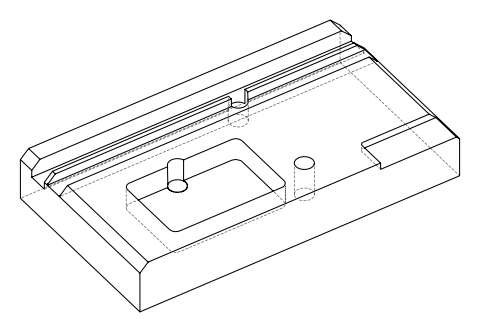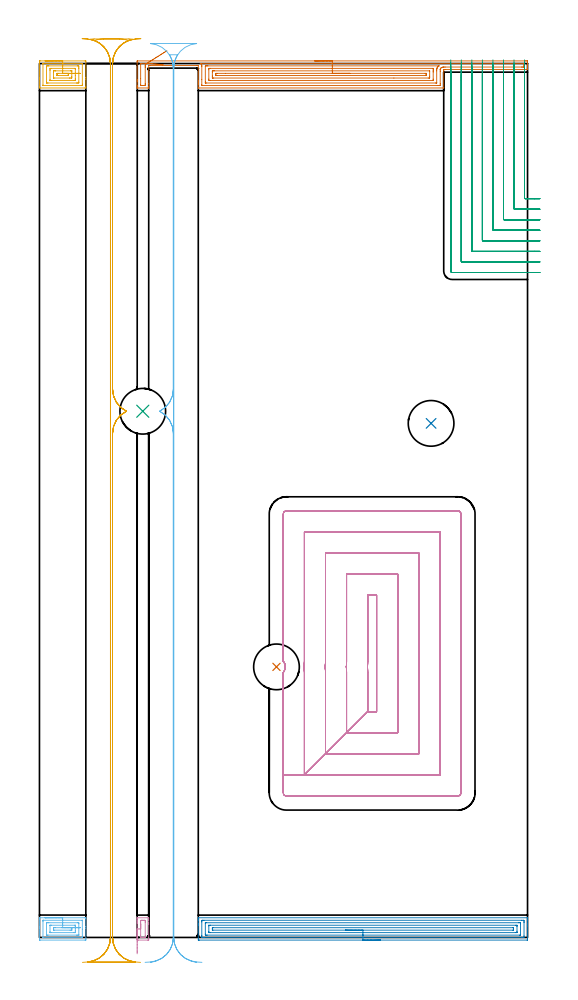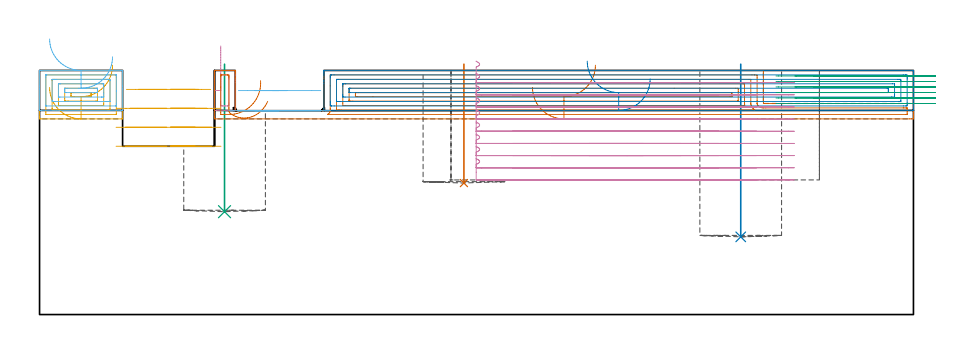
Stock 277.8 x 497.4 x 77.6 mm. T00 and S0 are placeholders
(PLAN: 12 operations, 4 tool changes, 79.8 min)
(1 INDEXABLE_INSERT_DRILL_BLIND_HOLE_FROM_SOLID | STEP1POCKET | NXT0302_023 | 0.15 min | 18820 mm3)
(2 INDEXABLE_INSERT_DRILL_BLIND_HOLE_FROM_SOLID_1 | STEP1POCKET_1 | NXT0302_023 | 0.22 min | 27888 mm3)
(3 INDEXABLE_INSERT_DRILL_BLIND_HOLE_FROM_SOLID_2 | STEP1POCKET_2 | NXT0302_023 | 0.19 min | 23643 mm3)
(4 AREA_MILL | FG_CHAMFER_SURFACE | UGT0205_001 | 0.46 min | 1620 mm3)
(5 AREA_MILL_1 | FG_CHAMFER_SURFACE_1 | UGT0205_001 | 1.52 min | 3995 mm3)
(6 AREA_MILL_2 | FG_CHAMFER_SURFACE_2 | UGT0205_001 | 1.29 min | 2668 mm3)
(7 AREA_MILL_3 | FG_CHAMFER_SURFACE_3 | UGT0205_001 | 8.46 min | 26949 mm3)
(8 AREA_MILL_4 | FG_CHAMFER_SURFACE_4 | UGT0205_001 | 7.73 min | 15655 mm3)
(9 MILL_CORNER_NOTCH_RECTANGULAR | CORNER_NOTCH_RECTANGULAR | NXT0201_009 | Follow Part, ap 2, ae 75% | 13.22 min | 56513 mm3)
(10 MILL_RECTANGULAR_POCKET | POCKET_RECTANGULAR_STRAIGHT | NXT0201_012 | Follow Part, ap 4, ae 75% | 33.19 min | 710933 mm3)
(11 MILL_RECTANGULAR_SLOT | SLOT_RECTANGULAR | UGT0201_006 | Follow Part, ap 7, ae 75% | 9.01 min | 342909 mm3)
(12 MILL_RECTANGULAR_SLOT_1 | SLOT_RECTANGULAR_1 | UGT0201_006 | Follow Part, ap 7, ae 75% | 4.37 min | 173104 mm3)
(TOOL NXT0302_023 | Index. Insert Drill 26mm [880-D2600L32-05] | D26 PA176 FL130 Z2)
(TOOL UGT0205_001 | Chamfer Mill 20 x 3 x 45 deg. | D20 FL50 Z2)
(TOOL NXT0201_009 | ENDMILL 8mm [2P460-0800-NA 1630] | D8 FL26 Z6)
(TOOL NXT0201_012 | ENDMILL 16mm [2P460-1600-NA 1630] | D16 FL38 Z6)
(TOOL UGT0201_006 | End Mill 28 mm | D28 FL25 Z2)
(OP 1 INDEXABLE_INSERT_DRILL_BLIND_HOLE_FROM_SOLID)
G17 G21 G94 G90
T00 M6
G54
G17 G0 G90 X134.9 Y154. S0 M3
G43 Z87.6 H1
G94 G81 G98 Z41.8 F250. R79.6
G80
M5
M2
(OP 2 INDEXABLE_INSERT_DRILL_BLIND_HOLE_FROM_SOLID_1)
G17 G21 G94 G90
T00 M6
G54
G17 G0 G90 X222.9 Y292.6 S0 M3
G43 Z87.6 H1
G94 G81 G98 Z24.7 F250. R79.6
G80
M5
M2
(OP 3 INDEXABLE_INSERT_DRILL_BLIND_HOLE_FROM_SOLID_2)
G17 G21 G94 G90
T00 M6
G54
G17 G0 G90 X58.8 Y299.5 S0 M3
G43 Z87.6 H1
G94 G81 G98 Z32.7 F250. R79.6
G80
M5
M2
(OP 4 AREA_MILL)
G17 G21 G94 G90
T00 M6
G54
G17 G0 G90 X55.6 Y-9.309 S1061 M3
G43 Z87.6 H0
Z71.232
G94 G1 Y-8.666 Z70.643 F250.
Y-7.974 Z70.112
Y-7.238 Z69.643
Y-6.464 Z69.24
Y-5.658 Z68.906
Y-4.826 Z68.643
Y-3.975 Z68.455
Y-3.11 Z68.34
Y-2.238 Z68.302
Y-1.367 Z68.34
Y-0.502 Z68.454
Y0.35 Z68.643
Y1.182 Z68.905
Y1.988 Z69.239
Y2.762 Z69.641
Y3.498 Z70.11
Y4.19 Z70.641
Y4.833 Z71.23
Y7.964 Z74.358
Y8.509 Z74.906
Y8.854 Z75.25
Y9.399 Z75.795
Y9.743 Z76.138
Y10.432 Z76.832
Y10.762 Z77.161
X55.608 Y11.155 Z77.546
X55.61 Y11.173 Z77.564
X55.686 Y11.202 Z77.598
X55.768 Y11.2 Z77.6
X62.032
X62.114 Y11.202 Z77.598
X62.19 Y11.173 Z77.564
X62.192 Y11.155 Z77.546
X62.2 Y10.761 Z77.161
Y10.432 Z76.831
Y9.743 Z76.138
Y8.509 Z74.906
Y7.964 Z74.358
Y7.347 Z73.742
Y-0.316 Z66.081
X62.196 Y-0.933 Z65.464
X62.192 Y-1.492 Z64.906
X62.143 Y-1.494 Z64.904
X61.58 Y-1.5 Z64.9
X56.22
X55.892 Y-1.496 Z64.902
X55.61 Y-1.492 Z64.906
X55.6 Y-1.206 Z65.192
Y4.833 Z71.23
X56.684 Z71.233
X57.6
Y8.369 Z74.769
X57.601 Y8.854 Z75.254
X57.602 Y9.256 Z75.656
X57.61 Y9.743 Z76.143
X57.969 Y9.781 Z76.181
X58.007 Y9.783 Z76.183
X58.858 Y9.786 Z76.186
X58.9
X59.754 Y9.783 Z76.183
X59.794 Y9.781 Z76.181
X60.19 Y9.743 Z76.143
X60.197 Y9.341 Z75.741
X60.199 Y8.854 Z75.254
X60.2 Y8.449 Z74.849
X60.199 Y0.846 Z67.246
X60.198 Y0.444 Z66.844
X60.19 Y-0.043 Z66.357
X59.831 Y-0.081 Z66.319
X59.794 Y-0.083 Z66.317
X58.943 Y-0.086 Z66.314
X58.9
X58.047 Y-0.083 Z66.317
X58.007 Y-0.081 Z66.319
X57.61 Y-0.043 Z66.357
X57.603 Y0.359 Z66.759
X57.601 Y0.846 Z67.246
X57.6 Y1.251 Z67.651
Y4.833 Z71.233
Y5.423 Z71.877
Y5.954 Z72.569
Y6.422 Z73.304
Y6.825 Z74.078
Y7.159 Z74.884
Y7.422 Z75.716
Y7.61 Z76.568
Y7.724 Z77.433
Y7.762 Z78.304
Y7.724 Z79.176
Y7.61 Z80.041
Y7.422 Z80.893
Y7.159 Z81.725
Y6.825 Z82.531
Y6.422 Z83.304
Y5.954 Z84.04
Y5.423 Z84.732
Y4.833 Z85.375
G0 Z87.6
M5
M2
(OP 5 AREA_MILL_1)
G17 G21 G94 G90
T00 M6
G54
G17 G0 G90 X3.2 Y498.9 S1061 M3
G43 Z87.6 H0
Z72.2
G94 G1 X3.238 Z71.328 F250.
X3.352 Z70.464
X3.541 Z69.612
X3.803 Z68.78
X4.137 Z67.974
X4.54 Z67.2
X5.008 Z66.464
X5.54 Z65.772
X6.129 Z65.129
X6.772 Z64.54
X7.464 Z64.008
X8.2 Z63.54
X8.974 Z63.137
X9.78 Z62.803
X10.612 Z62.541
X11.463 Z62.352
X12.328 Z62.238
X13.2 Z62.2
X25.965
X26.28 Y498.894 Z62.202
X26.39 Y498.891 Z62.205
X26.4 Y498.773 Z62.322
Y489.419 Z71.674
Y488.538 Z72.562
Y484.077 Z77.023
X26.39 Y483.507 Z77.593
X25.964 Y483.5 Z77.6
X0.435
X0.01 Y483.507 Z77.593
X0. Y484.071 Z77.029
Y488.519 Z72.581
Y489.419 Z71.674
Y498.323 Z62.772
X0.004 Y498.777 Z62.318
X0.01 Y498.891 Z62.204
X0.124 Y498.898 Z62.198
X0.435 Y498.9 Z62.2
X13.2
Y497.486 Z63.614
X24.204 Y497.485 Z63.615
X24.256 Y497.484 Z63.616
X24.359 Y497.479 Z63.621
X24.391 Y497.473 Z63.627
X24.395 Y497.46 Z63.64
X24.397 Y497.433 Z63.667
X24.4 Y497.235 Z63.865
Y485.66 Z75.44
X24.392 Y484.967 Z76.133
X24.39 Y484.924 Z76.176
X24.308 Y484.918 Z76.182
X24.255 Y484.915 Z76.185
X2.196
X2.144 Y484.916 Z76.184
X2.041 Y484.921 Z76.179
X2.009 Y484.927 Z76.173
X2.005 Y484.94 Z76.16
X2.003 Y484.967 Z76.133
X2. Y485.165 Z75.935
Y496.74 Z64.36
X2.008 Y497.433 Z63.667
X2.01 Y497.476 Z63.624
X2.092 Y497.482 Z63.618
X2.145 Y497.485 Z63.615
X13.2 Y497.486 Z63.614
Y496.072 Z65.028
X21.563 Y496.071 Z65.029
X21.975 Y496.069 Z65.031
X22.383 Y496.065 Z65.035
X22.39 Y495.652 Z65.448
X22.4 Y494.806 Z66.294
Y494.762 Z66.338
Y486.792 Z74.308
X22.398 Y486.748 Z74.352
X22.383 Y486.335 Z74.765
X21.975 Y486.331 Z74.769
X21.563 Y486.329 Z74.771
X21.097 Y486.328 Z74.772
X4.837 Y486.329 Z74.771
X4.368 Y486.332 Z74.768
X4.121 Y486.335 Z74.765
X4.01 Y486.349 Z74.751
X4. Y486.704 Z74.396
Y486.748 Z74.352
Y495.608 Z65.492
X4.002 Y495.652 Z65.448
X4.017 Y496.065 Z65.035
X4.425 Y496.069 Z65.031
X4.837 Y496.071 Z65.029
X5.303
X13.2 Y496.072 Z65.028
Y494.657 Z66.443
X19.906
X20.216 Y494.654 Z66.446
X20.369 Y494.65 Z66.45
X20.391 Y494.643 Z66.457
X20.395 Y494.616 Z66.484
X20.397 Y494.573 Z66.527
X20.4 Y494.157 Z66.943
Y490.595 Z70.505
Y488.815 Z72.285
X20.398 Y488.529 Z72.571
X20.391 Y487.934 Z73.166
X20.376 Y487.75 Z73.35
X20.191 Y487.747 Z73.353
X19.802 Y487.743 Z73.357
X6.494
X6.184 Y487.746 Z73.354
X6.031 Y487.75 Z73.35
X6.009 Y487.757 Z73.343
X6.005 Y487.784 Z73.316
X6.003 Y487.827 Z73.273
X6. Y488.243 Z72.857
Y493.585 Z67.515
X6.002 Y493.871 Z67.229
X6.009 Y494.466 Z66.634
X6.024 Y494.65 Z66.45
X6.209 Y494.653 Z66.447
X6.598 Y494.657 Z66.443
X13.2
Y493.243 Z67.857
X17.782
X18.042
X18.301 Y493.241 Z67.859
X18.374 Y493.238 Z67.862
X18.388 Y493.236 Z67.864
X18.392 Y493.227 Z67.873
X18.396 Y493.198 Z67.902
X18.399 Y493.102 Z67.998
Y489.948 Z71.152
X18.393 Y489.419 Z71.681
X18.39 Y489.238 Z71.862
X18.378 Y489.164 Z71.936
X18.297 Y489.161 Z71.939
X18.042 Y489.159 Z71.941
X17.421 Y489.157 Z71.943
X17.161
X8.358
X8.099 Y489.159 Z71.941
X8.026 Y489.162 Z71.938
X8.012 Y489.164 Z71.936
X8.008 Y489.173 Z71.927
X8.004 Y489.202 Z71.898
X8.001 Y489.298 Z71.802
Y492.452 Z68.648
X8.007 Y492.981 Z68.119
X8.01 Y493.161 Z67.939
X8.021 Y493.236 Z67.864
X8.103 Y493.239 Z67.861
X8.358 Y493.241 Z67.859
X8.979 Y493.243 Z67.857
X9.239
X13.2
Y491.829 Z69.271
X15.401
X15.659
X16.281 Y491.827 Z69.273
X16.369 Y491.824 Z69.276
X16.386 Y491.823 Z69.277
X16.392 Y491.721 Z69.379
X16.397 Y491.561 Z69.539
X16.4 Y491.08 Z70.02
X16.399 Y490.959 Z70.141
X16.393 Y490.719 Z70.381
X16.388 Y490.577 Z70.523
X16.358 Y490.575 Z70.525
X16.281 Y490.573 Z70.527
X16.022 Y490.571 Z70.529
X10.741
X10.119 Y490.573 Z70.527
X10.031 Y490.576 Z70.524
X10.014 Y490.577 Z70.523
X10.008 Y490.679 Z70.421
X10.003 Y490.839 Z70.261
X10. Y491.32 Z69.78
X10.001 Y491.441 Z69.659
X10.007 Y491.681 Z69.419
X10.012 Y491.823 Z69.277
X10.042 Y491.825 Z69.275
X10.119 Y491.827 Z69.273
X10.378 Y491.829 Z69.271
X10.999
X13.2
X14.072 Z69.309
X14.936 Z69.423
X15.788 Z69.612
X16.62 Z69.874
X17.426 Z70.208
X18.2 Z70.611
X18.936 Z71.08
X19.628 Z71.611
X20.271 Z72.2
X20.86 Z72.843
X21.391 Z73.535
X21.86 Z74.271
X22.263 Z75.045
X22.597 Z75.851
X22.859 Z76.683
X23.048 Z77.535
X23.162 Z78.4
X23.2 Z79.271
G0 Z87.6
M5
M2
(OP 6 AREA_MILL_2)
G17 G21 G94 G90
T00 M6
G54
G17 G0 G90 X3.2 Y11.2 S1061 M3
G43 Z87.6 H0
G94 G1 X3.238 Z86.728 F250.
X3.352 Z85.863
X3.541 Z85.012
X3.803 Z84.18
X4.137 Z83.374
X4.54 Z82.6
X5.008 Z81.864
X5.54 Z81.172
X6.129 Z80.529
X6.772 Z79.939
X7.464 Z79.408
X8.2 Z78.94
X8.974 Z78.537
X9.78 Z78.203
X10.612 Z77.941
X11.464 Z77.752
X12.328 Z77.638
X13.2 Z77.6
X25.965
X26.39 Y11.193 Z77.593
X26.4 Y10.639 Z77.039
Y6.194 Z72.594
Y5.295 Z71.688
Y-0.933 Z65.462
X26.396 Y-1.387 Z65.008
X26.39 Y-1.491 Z64.904
X26.286 Y-1.498 Z64.898
X25.965 Y-1.5 Z64.9
X0.436
X0.11 Y-1.494 Z64.902
X0.01 Y-1.491 Z64.905
X0. Y-1.383 Z65.012
Y5.295 Z71.688
Y6.175 Z72.575
Y10.633 Z77.033
X0.01 Y11.193 Z77.593
X0.436 Y11.2 Z77.6
X13.2
Y9.786 Z76.186
X24.246 Y9.785 Z76.185
X24.329 Y9.782 Z76.182
X24.38 Y9.779 Z76.179
X24.39 Y9.769 Z76.169
X24.393 Y9.743 Z76.143
X24.399 Y9.547 Z75.947
X24.4 Y4.652 Z71.052
Y0.648 Z67.048
X24.396 Y-0.043 Z66.357
X24.394 Y-0.067 Z66.333
X24.392 Y-0.075 Z66.325
X24.37 Y-0.079 Z66.321
X24.288 Y-0.084 Z66.316
X24.245 Y-0.085 Z66.315
X2.154
X2.071 Y-0.082 Z66.318
X2.02 Y-0.079 Z66.321
X2.01 Y-0.069 Z66.331
X2.007 Y-0.043 Z66.357
X2.001 Y0.153 Z66.553
X2. Y9.052 Z75.452
X2.003 Y9.743 Z76.143
X2.006 Y9.767 Z76.167
X2.008 Y9.775 Z76.175
X2.03 Y9.779 Z76.179
X2.112 Y9.784 Z76.184
X2.155 Y9.785 Z76.185
X13.2 Y9.786 Z76.186
Y8.372 Z74.772
X21.563 Y8.371 Z74.771
X22.043 Y8.368 Z74.768
X22.281 Y8.364 Z74.764
X22.39 Y8.36 Z74.76
X22.399 Y8.008 Z74.408
X22.4 Y7.964 Z74.364
X22.399 Y1.419 Z67.819
X22.396 Y1.366 Z67.766
X22.392 Y1.341 Z67.741
X22.388 Y1.336 Z67.736
X22.369 Y1.334 Z67.734
X21.965 Y1.33 Z67.73
X21.563 Y1.329 Z67.729
X21.086 Y1.328 Z67.728
X4.837 Y1.329 Z67.729
X4.357 Y1.331 Z67.731
X4.119 Y1.335 Z67.735
X4.01 Y1.34 Z67.74
X4.001 Y1.692 Z68.092
X4. Y1.736 Z68.136
X4.001 Y8.281 Z74.681
X4.004 Y8.334 Z74.734
X4.008 Y8.359 Z74.759
X4.012 Y8.364 Z74.764
X4.031 Y8.366 Z74.766
X4.435 Y8.37 Z74.77
X4.837 Y8.371 Z74.771
X5.314
X13.2 Y8.372 Z74.772
Y6.957 Z73.357
X19.918
X20.215 Y6.955 Z73.355
X20.363 Y6.951 Z73.351
X20.39 Y6.949 Z73.349
X20.394 Y6.923 Z73.323
X20.397 Y6.88 Z73.28
X20.4 Y6.47 Z72.87
Y6.185 Z72.585
Y3.801 Z70.201
Y2.912 Z69.312
X20.398 Y2.825 Z69.225
X20.394 Y2.773 Z69.173
X20.39 Y2.749 Z69.149
X20.374 Y2.748 Z69.148
X20.185 Y2.745 Z69.145
X19.802 Y2.743 Z69.143
X19.687
X6.482
X6.185 Y2.745 Z69.145
X6.037 Y2.749 Z69.149
X6.01 Y2.751 Z69.151
X6.006 Y2.777 Z69.177
X6.003 Y2.82 Z69.22
X6. Y3.23 Z69.63
Y6.788 Z73.188
X6.002 Y6.875 Z73.275
X6.006 Y6.927 Z73.327
X6.01 Y6.951 Z73.351
X6.026 Y6.952 Z73.352
X6.215 Y6.955 Z73.355
X6.598 Y6.957 Z73.357
X6.713
X13.2
Y5.543 Z71.943
X17.796
X18.042 Y5.542 Z71.942
X18.287 Y5.54 Z71.94
X18.357 Y5.538 Z71.938
X18.39 Y5.536 Z71.936
X18.392 Y5.511 Z71.911
X18.397 Y5.415 Z71.815
X18.399 Y5.295 Z71.695
X18.4 Y4.933 Z71.333
X18.399 Y4.405 Z70.805
X18.396 Y4.224 Z70.624
X18.392 Y4.18 Z70.58
X18.389 Y4.164 Z70.564
X18.368 Y4.162 Z70.562
X18.285 Y4.159 Z70.559
X18.042 Y4.157 Z70.557
X17.407
X8.358
X8.113 Y4.159 Z70.559
X8.043 Y4.162 Z70.562
X8.01 Y4.164 Z70.564
X8.008 Y4.188 Z70.588
X8.003 Y4.284 Z70.684
X8.001 Y4.405 Z70.805
X8. Y4.767 Z71.167
X8.001 Y5.295 Z71.695
X8.004 Y5.476 Z71.876
X8.008 Y5.52 Z71.92
X8.011 Y5.536 Z71.936
X8.032 Y5.538 Z71.938
X8.115 Y5.541 Z71.941
X8.358 Y5.543 Z71.943
X8.993
X12.514
X13.2
X14.072 Z71.981
X14.936 Z72.095
X15.788 Z72.284
X16.62 Z72.546
X17.426 Z72.88
X18.2 Z73.283
X18.936 Z73.751
X19.628 Z74.283
X20.271 Z74.872
X20.86 Z75.515
X21.392 Z76.207
X21.86 Z76.943
X22.263 Z77.717
X22.597 Z78.523
X22.859 Z79.355
X23.048 Z80.206
X23.162 Z81.071
X23.2 Z81.943
G0 Z87.6
M5
M2
(OP 7 AREA_MILL_3)
G17 G21 G94 G90
T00 M6
G54
G17 G0 G90 X156.7 Y498.9 S1061 M3
G43 Z87.6 H0
Z72.2
G94 G1 X156.738 Z71.328 F250.
X156.852 Z70.464
X157.041 Z69.612
X157.303 Z68.78
X157.637 Z67.974
X158.04 Z67.2
X158.508 Z66.464
X159.04 Z65.772
X159.629 Z65.129
X160.272 Z64.54
X160.964 Z64.009
X161.7 Z63.54
X162.474 Z63.137
X163.28 Z62.803
X164.112 Z62.541
X164.964 Z62.352
X165.828 Z62.238
X166.7 Z62.2
X276.635
X277.212 Y498.899 Z62.201
X277.782 Y498.893 Z62.203
X277.793 Y498.891 Z62.205
X277.8 Y498.323 Z62.772
Y498.021 Z63.074
Y497.433 Z63.661
Y496.827 Z64.27
Y496.542 Z64.554
Y495.937 Z65.16
Y495.652 Z65.443
Y495.082 Z66.017
Y494.487 Z66.612
X277.795 Y494.098 Z66.994
X277.79 Y494.002 Z67.088
X277.657 Y494. Z67.1
X230.859
X230.1
Y493.889 Z67.211
Y493.886
Y493.885
Y493.871 Z67.227
X230.099 Y483.737 Z77.36
X230.09 Y483.505 Z77.591
X229.977 Y483.5 Z77.6
X90.5
X90.41 Y483.503 Z77.589
X90.407 Y483.527 Z77.565
X90.4 Y483.76 Z77.339
Y485.456 Z75.642
Y485.858 Z75.239
Y486.058 Z75.039
Y486.748 Z74.349
Y486.948 Z74.149
Y487.638 Z73.455
Y496.298 Z64.798
X90.055
X89.486 Y496.3 Z64.799
X89.433 Y496.298 Z64.793
X89.429 Y496.296 Z64.787
X89.41 Y496.301 Z64.799
X89.343 Y496.3 Z64.8
X63.175
X63.163 Y496.298 Z64.792
X63.155 Y496.296 Z64.787
X63.151 Y496.298 Z64.793
X62.983 Y496.287 Z64.779
X62.98 Y496.285 Z64.78
X62.976 Y496.284 Z64.782
X62.676 Y496.294 Z64.793
X62.427 Y496.299 Z64.799
X62.2
Y485.858 Z75.237
Y484.295 Z76.8
Y484.077 Z77.017
Y483.783 Z77.311
X62.194 Y483.563 Z77.53
X62.19 Y483.503 Z77.589
X61.981 Y483.5 Z77.6
X55.743
X55.61 Y483.503 Z77.588
X55.607 Y483.54 Z77.551
X55.6 Y483.869 Z77.23
Y484.397 Z76.702
Y484.967 Z76.128
Y487.033 Z74.064
Y487.638 Z73.456
Y488.226 Z72.869
Y498.323 Z62.774
X55.602 Y498.628 Z62.469
X55.61 Y498.892 Z62.205
X55.874 Y498.899 Z62.199
X166.7 Y498.9 Z62.2
Y497.486 Z63.614
X275.482 Y497.485 Z63.615
X275.588 Y497.483 Z63.617
X275.79 Y497.479 Z63.621
X275.792 Y497.433 Z63.667
X275.798 Y497.064 Z64.036
X275.8 Y496.542 Z64.558
Y496.172 Z64.928
X275.796 Y495.652 Z65.448
X275.792 Y495.467 Z65.633
X275.79 Y495.427 Z65.673
X275.745 Y495.421 Z65.679
X275.664 Y495.418 Z65.682
X275.429 Y495.416 Z65.684
X274.776 Y495.414 Z65.686
X274.538
X230.868 Y495.413 Z65.687
X230.221 Y495.409 Z65.691
X229.977 Y495.404 Z65.696
X229.669 Y495.374 Z65.726
X229.416 Y495.322 Z65.778
X229.086 Y495.211 Z65.889
X228.789 Y495.058 Z66.042
X228.662 Y494.972 Z66.128
X228.426 Y494.762 Z66.338
X228.323 Y494.633 Z66.467
X228.194 Y494.413 Z66.687
X228.127 Y494.181 Z66.919
X228.111 Y494.056 Z67.044
X228.102 Y493.963 Z67.137
X228.101 Y493.871 Z67.229
X228.1 Y493.075 Z68.025
Y485.858 Z75.242
X228.095 Y485.066 Z76.034
X228.09 Y484.967 Z76.133
X227.352 Y484.918 Z76.182
X227.303 Y484.917 Z76.183
X226.465 Y484.914 Z76.186
X92.728 Y484.915 Z76.185
X92.675 Y484.916 Z76.184
X92.57 Y484.919 Z76.181
X92.41 Y484.927 Z76.173
X92.408 Y484.967 Z76.133
X92.402 Y485.294 Z75.806
X92.4 Y488.412 Z72.688
X92.399 Y495.652 Z65.448
X92.397 Y495.983 Z65.117
X92.39 Y496.261 Z64.839
X92.36 Y496.542 Z64.558
X92.308 Y496.7 Z64.4
X92.196 Y496.907 Z64.193
X92.022 Y497.116 Z63.984
X91.837 Y497.274 Z63.826
X91.52 Y497.479 Z63.621
X91.555 Y497.481 Z63.619
X91.625 Y497.484 Z63.616
X91.731 Y497.486 Z63.614
X91.784
X166.7
Y496.072 Z65.028
X227.046 Y496.071 Z65.029
X227.303 Y496.07 Z65.03
X227.347 Y496.068 Z65.032
X227.351 Y496.067 Z65.033
X227.34 Y496.055 Z65.045
X227.303 Y496.021 Z65.079
X227.099 Y495.856 Z65.244
X226.873 Y495.652 Z65.448
X226.65 Y495.414 Z65.686
X226.412 Y495.07 Z66.03
X226.304 Y494.87 Z66.23
X226.261 Y494.762 Z66.338
X226.162 Y494.445 Z66.655
X226.117 Y494.166 Z66.934
X226.11 Y493.871 Z67.229
X226.101 Y493.291 Z67.809
X226.099 Y486.459 Z74.641
X226.097 Y486.386 Z74.714
X226.094 Y486.351 Z74.749
X226.091 Y486.338 Z74.762
X226.079 Y486.335 Z74.765
X225.938 Y486.332 Z74.768
X225.521 Y486.329 Z74.771
X94.93
X94.511 Y486.331 Z74.769
X94.452 Y486.333 Z74.767
X94.421 Y486.335 Z74.765
X94.41 Y486.354 Z74.746
X94.407 Y486.416 Z74.684
X94.401 Y486.637 Z74.463
X94.4 Y486.748 Z74.352
Y486.859 Z74.241
X94.401 Y495.762 Z65.338
X94.406 Y495.873 Z65.227
X94.416 Y496.065 Z65.035
X94.511 Y496.066 Z65.034
X94.984 Y496.07 Z65.03
X95.402 Y496.071 Z65.029
X95.873 Y496.072 Z65.028
X166.7
Y494.657 Z66.443
X223.843
X224.099 Y494.652 Z66.448
X224.155 Y494.65 Z66.45
X224.158 Y494.621 Z66.479
X224.157 Y494.582 Z66.518
X224.136 Y494.364 Z66.736
X224.11 Y493.871 Z67.229
X224.102 Y493.508 Z67.592
X224.1 Y492.981 Z68.119
Y492.619 Z68.481
Y488.529 Z72.571
X224.099 Y488.168 Z72.932
X224.093 Y487.806 Z73.294
X224.09 Y487.761 Z73.339
X224.077 Y487.749 Z73.351
X224.033 Y487.747 Z73.353
X223.935 Y487.744 Z73.356
X223.738 Y487.743 Z73.357
X223.634
X97.185
X97.079 Y487.744 Z73.356
X96.41 Y487.751 Z73.349
X96.401 Y488.422 Z72.678
X96.4 Y488.529 Z72.571
X96.401 Y493.871 Z67.229
X96.407 Y494.648 Z66.452
X97.185 Y494.656 Z66.444
X97.289 Y494.657 Z66.443
X166.7
Y493.243 Z67.857
X221.956
X222.043 Y493.241 Z67.859
X222.074 Y493.239 Z67.861
X222.085 Y493.237 Z67.863
X222.09 Y493.22 Z67.88
X222.095 Y493.125 Z67.975
X222.099 Y492.981 Z68.119
X222.1 Y490.166 Z70.934
X222.096 Y489.419 Z71.681
X222.093 Y489.283 Z71.817
X222.078 Y489.164 Z71.936
X221.956 Y489.162 Z71.938
X221.326 Y489.158 Z71.942
X201.735 Y489.157 Z71.943
X98.967 Y489.158 Z71.942
X98.704 Y489.16 Z71.94
X98.53 Y489.164 Z71.936
X98.41 Y489.168 Z71.932
X98.407 Y489.231 Z71.869
X98.404 Y489.419 Z71.681
X98.4 Y489.985 Z71.115
Y490.31 Z70.79
Y492.657 Z68.443
Y492.981 Z68.119
X98.402 Y493.122 Z67.978
X98.405 Y493.193 Z67.907
X98.41 Y493.227 Z67.873
X98.414 Y493.236 Z67.864
X98.443 Y493.237 Z67.863
X98.706 Y493.242 Z67.858
X98.967 Y493.243 Z67.857
X99.596
X166.7
Y491.829 Z69.271
X219.544
X220.003 Y491.828 Z69.272
X220.05 Y491.826 Z69.274
X220.081 Y491.822 Z69.278
X220.09 Y491.819 Z69.281
X220.092 Y491.801 Z69.299
X220.097 Y491.625 Z69.475
X220.1 Y491.274 Z69.826
X220.099 Y491.2 Z69.9
X220.094 Y490.792 Z70.308
X220.09 Y490.589 Z70.511
X220.081 Y490.577 Z70.523
X220.056 Y490.575 Z70.525
X220.002 Y490.573 Z70.527
X219.911 Y490.571 Z70.529
X101.379
X100.749 Y490.572 Z70.528
X100.484 Y490.575 Z70.525
X100.426 Y490.578 Z70.522
X100.409 Y490.583 Z70.517
X100.407 Y490.593 Z70.507
X100.402 Y490.657 Z70.443
X100.4 Y491.2 Z69.9
Y491.549 Z69.551
X100.402 Y491.665 Z69.435
X100.406 Y491.758 Z69.342
X100.41 Y491.815 Z69.285
X100.437 Y491.822 Z69.278
X100.749 Y491.826 Z69.274
X101.012 Y491.828 Z69.272
X105.952 Y491.829 Z69.271
X166.7
X167.572 Z69.309
X168.436 Z69.423
X169.288 Z69.612
X170.12 Z69.874
X170.926 Z70.208
X171.7 Z70.611
X172.436 Z71.08
X173.128 Z71.611
X173.771 Z72.2
X174.36 Z72.843
X174.892 Z73.535
X175.36 Z74.271
X175.763 Z75.045
X176.097 Z75.851
X176.359 Z76.683
X176.548 Z77.535
X176.662 Z78.4
X176.7 Z79.271
G0 Z87.6
X72.526 Y504.667
Z67.759
G1 X72.151 Y504.432 Z67.007
X71.722 Y504.162 Z66.297
X71.242 Y503.861 Z65.634
X70.715 Y503.53 Z65.022
X70.145 Y503.172 Z64.468
X69.537 Y502.79 Z63.974
X68.893 Y502.386 Z63.544
X68.221 Y501.964 Z63.182
X67.525 Y501.526 Z62.891
X66.81 Y501.077 Z62.673
X66.081 Y500.619 Z62.529
X65.344 Y500.157 Z62.461
X64.606 Y499.693 Z62.468
X63.87 Y499.231 Z62.552
X63.144 Y498.775 Z62.711
X62.432 Y498.328 Z62.944
X61.74 Y497.893 Z63.25
X61.073 Y497.474 Z63.626
X61.007 Y497.433 Z63.667
X60.787 Y497.291 Z63.809
X60.644 Y497.178 Z63.922
X60.492 Y497.022 Z64.078
X60.359 Y496.834 Z64.266
X60.278 Y496.666 Z64.434
X60.24 Y496.542 Z64.558
X60.21 Y496.319 Z64.781
X60.203 Y496.093 Z65.007
X60.201 Y495.652 Z65.448
X60.2 Y495.205 Z65.895
X60.199 Y485.858 Z75.242
X60.197 Y485.414 Z75.686
X60.19 Y484.967 Z76.133
X59.8 Y484.921 Z76.179
X59.753 Y484.918 Z76.182
X58.915 Y484.914 Z76.186
X57.918 Y484.915 Z76.185
X57.812 Y484.917 Z76.183
X57.61 Y484.921 Z76.179
X57.608 Y484.967 Z76.133
X57.602 Y485.336 Z75.764
X57.6 Y488.789 Z72.311
X57.601 Y496.912 Z64.188
X57.608 Y497.433 Z63.667
X57.61 Y497.472 Z63.628
X57.759 Y497.48 Z63.62
X57.865 Y497.484 Z63.616
X57.918 Y497.486 Z63.614
X57.971
X60.697 Y497.485 Z63.615
X60.803 Y497.484 Z63.616
X61.015 Y497.479 Z63.621
X61.073 Y497.474 Z63.626
X61.937 Y497.408 Z63.73
X62.788 Y497.343 Z63.91
X63.621 Y497.279 Z64.163
X64.428 Y497.217 Z64.488
X65.204 Y497.158 Z64.882
X65.942 Y497.101 Z65.343
X66.638 Y497.048 Z65.866
X67.286 Y496.998 Z66.448
X67.881 Y496.952 Z67.085
X68.418 Y496.911 Z67.771
X68.893 Y496.875 Z68.502
X69.303 Y496.843 Z69.271
X69.645 Y496.817 Z70.074
X69.915 Y496.796 Z70.903
X70.113 Y496.781 Z71.752
X70.236 Y496.772 Z72.616
X70.283 Y496.768 Z73.487
X70.255 Y496.77 Z74.359
G0 Z87.6
M5
M2
(OP 8 AREA_MILL_4)
G17 G21 G94 G90
T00 M6
G54
G17 G0 G90 X194.1 Y-1.5 S1061 M3
G43 Z87.6 H0
Z74.9
G94 G1 X194.062 Z74.028 F250.
X193.948 Z73.163
X193.759 Z72.312
X193.497 Z71.48
X193.163 Z70.674
X192.76 Z69.9
X192.292 Z69.164
X191.76 Z68.472
X191.171 Z67.829
X190.528 Z67.24
X189.836 Z66.708
X189.1 Z66.24
X188.326 Z65.837
X187.52 Z65.503
X186.688 Z65.241
X185.837 Z65.052
X184.972 Z64.938
X184.1 Z64.9
X90.986 Y-1.499 Z64.901
X90.425 Y-1.493 Z64.904
X90.407 Y-1.491 Z64.905
X90.4 Y-0.933 Z65.464
Y7.074 Z73.469
Y7.684 Z74.081
Y7.964 Z74.361
Y9.743 Z76.138
Y10.303 Z76.702
Y10.633 Z77.032
Y10.843 Z77.242
X90.407 Y11.163 Z77.555
X90.41 Y11.197 Z77.588
X90.54 Y11.2 Z77.6
X277.66
X277.79 Y11.197 Z77.588
X277.793 Y11.164 Z77.555
X277.8 Y10.843 Z77.242
Y10.303 Z76.702
Y9.743 Z76.138
Y7.684 Z74.081
Y7.074 Z73.469
Y6.489 Z72.885
Y-0.933 Z65.464
X277.798 Y-1.24 Z65.157
X277.79 Y-1.492 Z64.905
X277.538 Y-1.499 Z64.899
X184.1 Y-1.5 Z64.9
Y-0.086 Z66.314
X93.659
X92.808 Y-0.083 Z66.317
X92.768 Y-0.08 Z66.32
X92.41 Y-0.043 Z66.357
X92.403 Y0.321 Z66.721
X92.401 Y0.846 Z67.246
X92.4 Y1.214 Z67.614
X92.401 Y8.854 Z75.254
X92.402 Y9.219 Z75.619
X92.41 Y9.743 Z76.143
X92.731 Y9.781 Z76.181
X92.768 Y9.782 Z76.182
X93.617 Y9.786 Z76.186
X274.541
X275.393 Y9.783 Z76.183
X275.432 Y9.78 Z76.18
X275.79 Y9.743 Z76.143
X275.797 Y9.379 Z75.779
X275.799 Y8.854 Z75.254
X275.8 Y8.487 Z74.887
X275.799 Y0.846 Z67.246
X275.798 Y0.481 Z66.881
X275.79 Y-0.043 Z66.357
X275.469 Y-0.081 Z66.319
X275.432 Y-0.082 Z66.318
X274.584 Y-0.086 Z66.314
X184.1
Y1.328 Z67.728
X95.441 Y1.329 Z67.729
X94.957 Y1.33 Z67.73
X94.55 Y1.333 Z67.733
X94.424 Y1.335 Z67.735
X94.409 Y1.586 Z67.986
X94.403 Y1.736 Z68.136
X94.4 Y1.885 Z68.285
X94.401 Y8.113 Z74.513
X94.406 Y8.263 Z74.663
X94.41 Y8.357 Z74.757
X94.45 Y8.365 Z74.765
X94.55 Y8.367 Z74.767
X95.034 Y8.371 Z74.771
X272.759
X273.243 Y8.37 Z74.77
X273.65 Y8.367 Z74.767
X273.777 Y8.365 Z74.765
X273.791 Y8.113 Z74.513
X273.797 Y7.964 Z74.364
X273.8 Y7.815 Z74.215
X273.799 Y1.587 Z67.987
X273.795 Y1.437 Z67.837
X273.79 Y1.342 Z67.742
X273.75 Y1.335 Z67.735
X273.65 Y1.333 Z67.733
X273.167 Y1.329 Z67.729
X184.1 Y1.328 Z67.728
Y2.743 Z69.143
X97.105
X96.438 Y2.75 Z69.15
X96.41 Y2.754 Z69.154
X96.406 Y2.795 Z69.195
X96.402 Y2.888 Z69.288
X96.401 Y3.075 Z69.475
X96.4 Y3.448 Z69.848
X96.401 Y6.595 Z72.995
X96.403 Y6.801 Z73.201
X96.406 Y6.903 Z73.303
X96.41 Y6.948 Z73.348
X96.456 Y6.951 Z73.351
X97.223 Y6.957 Z73.357
X97.34
X271.095
X271.762 Y6.95 Z73.35
X271.79 Y6.946 Z73.346
X271.794 Y6.905 Z73.305
X271.798 Y6.812 Z73.212
X271.799 Y6.625 Z73.025
X271.8 Y6.253 Z72.653
Y3.583 Z69.983
X271.799 Y3.105 Z69.505
X271.798 Y2.899 Z69.299
X271.794 Y2.797 Z69.197
X271.79 Y2.752 Z69.152
X271.745 Y2.749 Z69.149
X270.977 Y2.743 Z69.143
X270.86
X184.1
Y4.157 Z70.557
X98.757
X98.591 Y4.158 Z70.558
X98.459 Y4.162 Z70.562
X98.421 Y4.164 Z70.564
X98.41 Y4.172 Z70.572
X98.408 Y4.204 Z70.604
X98.404 Y4.405 Z70.805
X98.4 Y5.009 Z71.409
X98.401 Y5.295 Z71.695
X98.403 Y5.446 Z71.846
X98.407 Y5.521 Z71.921
X98.409 Y5.534 Z71.934
X98.438 Y5.537 Z71.937
X98.508 Y5.54 Z71.94
X98.757 Y5.543 Z71.943
X269.444
X269.609 Y5.541 Z71.941
X269.741 Y5.538 Z71.938
X269.779 Y5.536 Z71.936
X269.79 Y5.528 Z71.928
X269.792 Y5.496 Z71.896
X269.796 Y5.295 Z71.695
X269.8 Y4.691 Z71.091
X269.799 Y4.405 Z70.805
X269.797 Y4.254 Z70.654
X269.793 Y4.179 Z70.579
X269.791 Y4.166 Z70.566
X269.762 Y4.163 Z70.563
X269.692 Y4.16 Z70.56
X269.443 Y4.157 Z70.557
X184.1
X183.228 Z70.595
X182.364 Z70.709
X181.512 Z70.898
X180.68 Z71.16
X179.874 Z71.494
X179.1 Z71.897
X178.364 Z72.365
X177.672 Z72.896
X177.029 Z73.486
X176.44 Z74.129
X175.909 Z74.821
X175.44 Z75.557
X175.037 Z76.331
X174.703 Z77.137
X174.441 Z77.969
X174.252 Z78.82
X174.138 Z79.685
X174.1 Z80.557
G0 Z87.6
M5
M2
(OP 9 MILL_CORNER_NOTCH_RECTANGULAR)
G17 G21 G94 G90
T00 M6
G54
G17 G0 G90 X276.1 Y491. S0 M3
G43 Z87.6 H1
Z75.85
G94 G1 Y488. F250.
Y420.896 F500.
G3 X276.496 Y420.5 R0.4
G1 X281.8
X284.8 F250.
G0 Z87.6
X270.1 Y491.
Z75.85
G1 Y488.
Y414.896 F500.
G3 X270.496 Y414.5 R0.4
G1 X281.8
X284.8 F250.
G0 Z87.6
X264.1 Y491.
Z75.85
G1 Y488.
Y408.896 F500.
G3 X264.496 Y408.5 R0.4
G1 X281.8
X284.8 F250.
G0 Z87.6
X258.1 Y491.
Z75.85
G1 Y488.
Y402.896 F500.
G3 X258.496 Y402.5 R0.4
G1 X281.8
X284.8 F250.
G0 Z87.6
X252.1 Y491.
Z75.85
G1 Y488.
Y396.896 F500.
G3 X252.496 Y396.5 R0.4
G1 X281.8
X284.8 F250.
G0 Z87.6
X246.1 Y491.
Z75.85
G1 Y488.
Y390.897 F500.
G3 X246.497 Y390.5 R0.4
G1 X281.8
X284.8 F250.
G0 Z87.6
X240.1 Y491.
Z75.85
G1 Y488.
Y384.897 F500.
G3 X240.497 Y384.5 R0.4
G1 X281.8
X284.8 F250.
G0 Z87.6
X234.1 Y491.
Z75.85
G1 Y488.
Y379.3 F500.
G3 X234.9 Y378.5 R0.8
G1 X281.8
X284.8 F250.
G0 Z87.6
X276.1 Y492.5
Z74.1
G1 Y489.5
Y420.896 F500.
G3 X276.496 Y420.5 R0.4
G1 X281.8
X284.8 F250.
G0 Z87.6
X270.1 Y492.5
Z74.1
G1 Y489.5
Y414.896 F500.
G3 X270.496 Y414.5 R0.4
G1 X281.8
X284.8 F250.
G0 Z87.6
X264.1 Y492.5
Z74.1
G1 Y489.5
Y408.896 F500.
G3 X264.496 Y408.5 R0.4
G1 X281.8
X284.8 F250.
G0 Z87.6
X258.1 Y492.5
Z74.1
G1 Y489.5
Y402.896 F500.
G3 X258.496 Y402.5 R0.4
G1 X281.8
X284.8 F250.
G0 Z87.6
X252.1 Y492.5
Z74.1
G1 Y489.5
Y396.896 F500.
G3 X252.496 Y396.5 R0.4
G1 X281.8
X284.8 F250.
G0 Z87.6
X246.1 Y492.5
Z74.1
G1 Y489.5
Y390.897 F500.
G3 X246.497 Y390.5 R0.4
G1 X281.8
X284.8 F250.
G0 Z87.6
X240.1 Y492.5
Z74.1
G1 Y489.5
Y384.897 F500.
G3 X240.497 Y384.5 R0.4
G1 X281.8
X284.8 F250.
G0 Z87.6
X234.1 Y492.5
Z74.1
G1 Y489.5
Y379.3 F500.
G3 X234.9 Y378.5 R0.8
G1 X281.8
X284.8 F250.
G0 Z87.6
X276.1 Y494.25
Z72.35
G1 Y491.25
Y420.896 F500.
G3 X276.496 Y420.5 R0.4
G1 X281.8
X284.8 F250.
G0 Z87.6
X270.1 Y494.25
Z72.35
G1 Y491.25
Y414.896 F500.
G3 X270.496 Y414.5 R0.4
G1 X281.8
X284.8 F250.
G0 Z87.6
X264.1 Y494.25
Z72.35
G1 Y491.25
Y408.896 F500.
G3 X264.496 Y408.5 R0.4
G1 X281.8
X284.8 F250.
G0 Z87.6
X258.1 Y494.25
Z72.35
G1 Y491.25
Y402.896 F500.
G3 X258.496 Y402.5 R0.4
G1 X281.8
X284.8 F250.
G0 Z87.6
X252.1 Y494.25
Z72.35
G1 Y491.25
Y396.896 F500.
G3 X252.496 Y396.5 R0.4
G1 X281.8
X284.8 F250.
G0 Z87.6
X246.1 Y494.25
Z72.35
G1 Y491.25
Y390.897 F500.
G3 X246.497 Y390.5 R0.4
G1 X281.8
X284.8 F250.
G0 Z87.6
X240.1 Y494.25
Z72.35
G1 Y491.25
Y384.897 F500.
G3 X240.497 Y384.5 R0.4
G1 X281.8
X284.8 F250.
G0 Z87.6
X234.1 Y494.25
Z72.35
G1 Y491.25
Y379.3 F500.
G3 X234.9 Y378.5 R0.8
G1 X281.8
X284.8 F250.
G0 Z87.6
X276.1 Y496.
Z70.6
G1 Y493.
Y420.896 F500.
G3 X276.496 Y420.5 R0.4
G1 X281.8
X284.8 F250.
G0 Z87.6
X270.1 Y496.
Z70.6
G1 Y493.
Y414.896 F500.
G3 X270.496 Y414.5 R0.4
G1 X281.8
X284.8 F250.
G0 Z87.6
X264.1 Y496.
Z70.6
G1 Y493.
Y408.896 F500.
G3 X264.496 Y408.5 R0.4
G1 X281.8
X284.8 F250.
G0 Z87.6
X258.1 Y496.
Z70.6
G1 Y493.
Y402.896 F500.
G3 X258.496 Y402.5 R0.4
G1 X281.8
X284.8 F250.
G0 Z87.6
X252.1 Y496.
Z70.6
G1 Y493.
Y396.896 F500.
G3 X252.496 Y396.5 R0.4
G1 X281.8
X284.8 F250.
G0 Z87.6
X246.1 Y496.
Z70.6
G1 Y493.
Y390.897 F500.
G3 X246.497 Y390.5 R0.4
G1 X281.8
X284.8 F250.
G0 Z87.6
X240.1 Y496.
Z70.6
G1 Y493.
Y384.897 F500.
G3 X240.497 Y384.5 R0.4
G1 X281.8
X284.8 F250.
G0 Z87.6
X234.1 Y496.
Z70.6
G1 Y493.
Y379.3 F500.
G3 X234.9 Y378.5 R0.8
G1 X281.8
X284.8 F250.
G0 Z87.6
X276.1 Y497.75
Z68.85
G1 Y494.75
Y420.896 F500.
G3 X276.496 Y420.5 R0.4
G1 X281.8
X284.8 F250.
G0 Z87.6
X270.1 Y497.75
Z68.85
G1 Y494.75
Y414.896 F500.
G3 X270.496 Y414.5 R0.4
G1 X281.8
X284.8 F250.
G0 Z87.6
X264.1 Y497.75
Z68.85
G1 Y494.75
Y408.896 F500.
G3 X264.496 Y408.5 R0.4
G1 X281.8
X284.8 F250.
G0 Z87.6
X258.1 Y497.75
Z68.85
G1 Y494.75
Y402.896 F500.
G3 X258.496 Y402.5 R0.4
G1 X281.8
X284.8 F250.
G0 Z87.6
X252.1 Y497.75
Z68.85
G1 Y494.75
Y396.896 F500.
G3 X252.496 Y396.5 R0.4
G1 X281.8
X284.8 F250.
G0 Z87.6
X246.1 Y497.75
Z68.85
G1 Y494.75
Y390.897 F500.
G3 X246.497 Y390.5 R0.4
G1 X281.8
X284.8 F250.
G0 Z87.6
X240.1 Y497.75
Z68.85
G1 Y494.75
Y384.897 F500.
G3 X240.497 Y384.5 R0.4
G1 X281.8
X284.8 F250.
G0 Z87.6
X234.1 Y497.75
Z68.85
G1 Y494.75
Y379.3 F500.
G3 X234.9 Y378.5 R0.8
G1 X281.8
X284.8 F250.
G0 Z87.6
X276.1 Y499.499
Z67.1
G1 Y496.499
Y420.896 F500.
G3 X276.496 Y420.5 R0.4
G1 X281.8
X284.8 F250.
G0 Z87.6
X270.1 Y499.499
Z67.1
G1 Y496.499
Y414.896 F500.
G3 X270.496 Y414.5 R0.4
G1 X281.8
X284.8 F250.
G0 Z87.6
X264.1 Y499.499
Z67.1
G1 Y496.499
Y408.896 F500.
G3 X264.496 Y408.5 R0.4
G1 X281.8
X284.8 F250.
G0 Z87.6
X258.1 Y499.499
Z67.1
G1 Y496.499
Y402.896 F500.
G3 X258.496 Y402.5 R0.4
G1 X281.8
X284.8 F250.
G0 Z87.6
X252.1 Y499.499
Z67.1
G1 Y496.499
Y396.896 F500.
G3 X252.496 Y396.5 R0.4
G1 X281.8
X284.8 F250.
G0 Z87.6
X246.1 Y499.499
Z67.1
G1 Y496.499
Y390.897 F500.
G3 X246.497 Y390.5 R0.4
G1 X281.8
X284.8 F250.
G0 Z87.6
X240.1 Y499.499
Z67.1
G1 Y496.499
Y384.897 F500.
G3 X240.497 Y384.5 R0.4
G1 X281.8
X284.8 F250.
G0 Z87.6
X234.1 Y499.499
Z67.1
G1 Y496.499
Y379.3 F500.
G3 X234.9 Y378.5 R0.8
G1 X281.8
X284.8 F250.
G0 Z87.6
M5
M2
(OP 10 MILL_RECTANGULAR_POCKET)
G17 G21 G94 G90
T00 M6
G54
G17 G0 G90 X138.8 Y157.573 S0 M3
G43 Z87.6 H1
Z80.6
G94 G1 Y157.114 Z80.477 F250.
X138.998 Y156.867 Z80.392
X139.367 Y156.251 Z80.2
X139.492 Y155.96 Z80.115
X139.616 Y155.669 Z80.03
X139.82 Y154.904 Z79.818
X139.901 Y154.117 Z79.606
X139.857 Y153.326 Z79.394
X139.688 Y152.552 Z79.181
X139.399 Y151.815 Z78.969
X138.997 Y151.132 Z78.757
X138.8 Y150.886 Z78.672
Y141.669 Z76.203
Y150.886 Z73.733
Y92.5 F500.
X150.8
X186.8 Y128.5
X191.9
Y194.8
X186.8
Y157.114
G2 X186.699 Y154. R48.
X186.8 Y150.886 R48.
G1 Y128.5
X174.8 Y116.5
X203.9
Y206.8
X174.8
Y157.114
G2 X174.665 Y154. R36.
X174.8 Y150.886 R36.
G1 Y116.5
X162.8 Y104.5
X215.9
Y218.8
X162.8
Y157.114
G2 X162.597 Y154. R24.
X162.8 Y150.886 R24.
G1 Y104.5
X150.8 Y92.5
X227.9
Y230.8
X150.8
Y157.114
G2 X150.389 Y154. R12.
X150.8 Y150.886 R12.
G1 Y92.5
X138.8
Y82.3
G3 X140.6 Y80.5 R1.8
G1 X238.1
G3 X239.9 Y82.3 R1.8
G1 Y241.
G3 X238.1 Y242.8 R1.8
G1 X140.6
G3 X138.8 Y241. R1.8
G1 Y157.114
G0 Y157.573 Z76.733
G1 Y157.114 Z76.61 F250.
X138.998 Y156.867 Z76.525
X139.367 Y156.251 Z76.333
X139.492 Y155.96 Z76.248
X139.616 Y155.669 Z76.163
X139.82 Y154.904 Z75.951
X139.901 Y154.117 Z75.739
X139.857 Y153.326 Z75.527
X139.688 Y152.552 Z75.315
X139.399 Y151.815 Z75.103
X138.997 Y151.132 Z74.89
X138.8 Y150.886 Z74.806
Y141.669 Z72.336
Y150.886 Z69.867
Y92.5 F500.
X150.8
X186.8 Y128.5
X191.9
Y194.8
X186.8
Y157.114
G2 X186.699 Y154. R48.
X186.8 Y150.886 R48.
G1 Y128.5
X174.8 Y116.5
X203.9
Y206.8
X174.8
Y157.114
G2 X174.665 Y154. R36.
X174.8 Y150.886 R36.
G1 Y116.5
X162.8 Y104.5
X215.9
Y218.8
X162.8
Y157.114
G2 X162.597 Y154. R24.
X162.8 Y150.886 R24.
G1 Y104.5
X150.8 Y92.5
X227.9
Y230.8
X150.8
Y157.114
G2 X150.389 Y154. R12.
X150.8 Y150.886 R12.
G1 Y92.5
X138.8
Y82.3
G3 X140.6 Y80.5 R1.8
G1 X238.1
G3 X239.9 Y82.3 R1.8
G1 Y241.
G3 X238.1 Y242.8 R1.8
G1 X140.6
G3 X138.8 Y241. R1.8
G1 Y157.114
G0 Y157.573 Z72.867
G1 Y157.114 Z72.744 F250.
X138.998 Y156.867 Z72.659
X139.367 Y156.251 Z72.466
X139.492 Y155.96 Z72.382
X139.616 Y155.669 Z72.297
X139.82 Y154.904 Z72.085
X139.9 Y154.117 Z71.873
X139.856 Y153.326 Z71.661
X139.687 Y152.553 Z71.448
X139.399 Y151.816 Z71.236
X138.997 Y151.133 Z71.024
X138.8 Y150.886 Z70.939
Y141.669 Z68.47
Y150.886 Z66.
Y92.5 F500.
X150.8
X186.8 Y128.5
X191.9
Y194.8
X186.8
Y157.114
G2 X186.699 Y154. R48.
X186.8 Y150.886 R48.
G1 Y128.5
X174.8 Y116.5
X203.9
Y206.8
X174.8
Y157.114
G2 X174.665 Y154. R36.
X174.8 Y150.886 R36.
G1 Y116.5
X162.8 Y104.5
X215.9
Y218.8
X162.8
Y157.114
G2 X162.597 Y154. R24.
X162.8 Y150.886 R24.
G1 Y104.5
X150.8 Y92.5
X227.9
Y230.8
X150.8
Y157.114
G2 X150.389 Y154. R12.
X150.8 Y150.886 R12.
G1 Y92.5
X138.8
Y82.3
G3 X140.6 Y80.5 R1.8
G1 X238.1
G3 X239.9 Y82.3 R1.8
G1 Y241.
G3 X238.1 Y242.8 R1.8
G1 X140.6
G3 X138.8 Y241. R1.8
G1 Y157.114
G0 Y157.573 Z69.
G1 Y157.114 Z68.877 F250.
X138.998 Y156.867 Z68.792
X139.367 Y156.251 Z68.6
X139.492 Y155.96 Z68.515
X139.616 Y155.669 Z68.43
X139.82 Y154.904 Z68.218
X139.9 Y154.117 Z68.006
X139.856 Y153.326 Z67.794
X139.687 Y152.553 Z67.582
X139.399 Y151.816 Z67.37
X138.997 Y151.133 Z67.158
X138.8 Y150.886 Z67.073
Y141.669 Z64.603
Y150.886 Z62.133
Y92.5 F500.
X150.8
X186.8 Y128.5
X191.9
Y194.8
X186.8
Y157.114
G2 X186.699 Y154. R48.
X186.8 Y150.886 R48.
G1 Y128.5
X174.8 Y116.5
X203.9
Y206.8
X174.8
Y157.114
G2 X174.665 Y154. R36.
X174.8 Y150.886 R36.
G1 Y116.5
X162.8 Y104.5
X215.9
Y218.8
X162.8
Y157.114
G2 X162.597 Y154. R24.
X162.8 Y150.886 R24.
G1 Y104.5
X150.8 Y92.5
X227.9
Y230.8
X150.8
Y157.114
G2 X150.389 Y154. R12.
X150.8 Y150.886 R12.
G1 Y92.5
X138.8
Y82.3
G3 X140.6 Y80.5 R1.8
G1 X238.1
G3 X239.9 Y82.3 R1.8
G1 Y241.
G3 X238.1 Y242.8 R1.8
G1 X140.6
G3 X138.8 Y241. R1.8
G1 Y157.114
G0 Y157.573 Z65.133
G1 Y157.114 Z65.01 F250.
X138.998 Y156.867 Z64.925
X139.367 Y156.251 Z64.733
X139.492 Y155.96 Z64.648
X139.616 Y155.669 Z64.564
X139.82 Y154.904 Z64.351
X139.901 Y154.117 Z64.139
X139.857 Y153.326 Z63.927
X139.688 Y152.552 Z63.715
X139.399 Y151.815 Z63.503
X138.997 Y151.132 Z63.29
X138.8 Y150.886 Z63.206
Y141.669 Z60.736
Y150.886 Z58.267
Y92.5 F500.
X150.8
X186.8 Y128.5
X191.9
Y194.8
X186.8
Y157.114
G2 X186.699 Y154. R48.
X186.8 Y150.886 R48.
G1 Y128.5
X174.8 Y116.5
X203.9
Y206.8
X174.8
Y157.114
G2 X174.665 Y154. R36.
X174.8 Y150.886 R36.
G1 Y116.5
X162.8 Y104.5
X215.9
Y218.8
X162.8
Y157.114
G2 X162.597 Y154. R24.
X162.8 Y150.886 R24.
G1 Y104.5
X150.8 Y92.5
X227.9
Y230.8
X150.8
Y157.114
G2 X150.389 Y154. R12.
X150.8 Y150.886 R12.
G1 Y92.5
X138.8
Y82.3
G3 X140.6 Y80.5 R1.8
G1 X238.1
G3 X239.9 Y82.3 R1.8
G1 Y241.
G3 X238.1 Y242.8 R1.8
G1 X140.6
G3 X138.8 Y241. R1.8
G1 Y157.114
G0 Y157.573 Z61.267
G1 Y157.114 Z61.144 F250.
X138.998 Y156.867 Z61.059
X139.367 Y156.251 Z60.866
X139.492 Y155.96 Z60.782
X139.616 Y155.669 Z60.697
X139.82 Y154.904 Z60.485
X139.901 Y154.117 Z60.273
X139.857 Y153.326 Z60.06
X139.688 Y152.552 Z59.848
X139.399 Y151.815 Z59.636
X138.997 Y151.132 Z59.424
X138.8 Y150.886 Z59.339
Y141.669 Z56.87
Y150.886 Z54.4
Y92.5 F500.
X150.8
X186.8 Y128.5
X191.9
Y194.8
X186.8
Y157.114
G2 X186.699 Y154. R48.
X186.8 Y150.886 R48.
G1 Y128.5
X174.8 Y116.5
X203.9
Y206.8
X174.8
Y157.114
G2 X174.665 Y154. R36.
X174.8 Y150.886 R36.
G1 Y116.5
X162.8 Y104.5
X215.9
Y218.8
X162.8
Y157.114
G2 X162.597 Y154. R24.
X162.8 Y150.886 R24.
G1 Y104.5
X150.8 Y92.5
X227.9
Y230.8
X150.8
Y157.114
G2 X150.389 Y154. R12.
X150.8 Y150.886 R12.
G1 Y92.5
X138.8
Y82.3
G3 X140.6 Y80.5 R1.8
G1 X238.1
G3 X239.9 Y82.3 R1.8
G1 Y241.
G3 X238.1 Y242.8 R1.8
G1 X140.6
G3 X138.8 Y241. R1.8
G1 Y157.114
G0 Y157.573 Z57.4
G1 Y157.114 Z57.277 F250.
X138.998 Y156.867 Z57.192
X139.367 Y156.251 Z57.
X139.492 Y155.96 Z56.915
X139.616 Y155.669 Z56.83
X139.82 Y154.904 Z56.618
X139.9 Y154.117 Z56.406
X139.856 Y153.326 Z56.194
X139.687 Y152.553 Z55.982
X139.398 Y151.816 Z55.77
X138.997 Y151.133 Z55.558
X138.8 Y150.886 Z55.473
Y141.669 Z53.003
Y150.886 Z50.533
Y92.5 F500.
X150.8
X186.8 Y128.5
X191.9
Y194.8
X186.8
Y157.114
G2 X186.699 Y154. R48.
X186.8 Y150.886 R48.
G1 Y128.5
X174.8 Y116.5
X203.9
Y206.8
X174.8
Y157.114
G2 X174.665 Y154. R36.
X174.8 Y150.886 R36.
G1 Y116.5
X162.8 Y104.5
X215.9
Y218.8
X162.8
Y157.114
G2 X162.597 Y154. R24.
X162.8 Y150.886 R24.
G1 Y104.5
X150.8 Y92.5
X227.9
Y230.8
X150.8
Y157.114
G2 X150.389 Y154. R12.
X150.8 Y150.886 R12.
G1 Y92.5
X138.8
Y82.3
G3 X140.6 Y80.5 R1.8
G1 X238.1
G3 X239.9 Y82.3 R1.8
G1 Y241.
G3 X238.1 Y242.8 R1.8
G1 X140.6
G3 X138.8 Y241. R1.8
G1 Y157.114
G0 Y157.573 Z53.533
G1 Y157.114 Z53.41 F250.
X138.998 Y156.867 Z53.326
X139.367 Y156.251 Z53.133
X139.492 Y155.96 Z53.048
X139.616 Y155.669 Z52.964
X139.82 Y154.904 Z52.752
X139.9 Y154.117 Z52.539
X139.856 Y153.326 Z52.327
X139.687 Y152.553 Z52.115
X139.398 Y151.816 Z51.903
X138.997 Y151.133 Z51.691
X138.8 Y150.886 Z51.606
Y141.669 Z49.136
Y150.886 Z46.667
Y92.5 F500.
X150.8
X186.8 Y128.5
X191.9
Y194.8
X186.8
Y157.114
G2 X186.699 Y154. R48.
X186.8 Y150.886 R48.
G1 Y128.5
X174.8 Y116.5
X203.9
Y206.8
X174.8
Y157.114
G2 X174.665 Y154. R36.
X174.8 Y150.886 R36.
G1 Y116.5
X162.8 Y104.5
X215.9
Y218.8
X162.8
Y157.114
G2 X162.597 Y154. R24.
X162.8 Y150.886 R24.
G1 Y104.5
X150.8 Y92.5
X227.9
Y230.8
X150.8
Y157.114
G2 X150.389 Y154. R12.
X150.8 Y150.886 R12.
G1 Y92.5
X138.8
Y82.3
G3 X140.6 Y80.5 R1.8
G1 X238.1
G3 X239.9 Y82.3 R1.8
G1 Y241.
G3 X238.1 Y242.8 R1.8
G1 X140.6
G3 X138.8 Y241. R1.8
G1 Y157.114
G0 Y157.573 Z49.667
G1 Y157.114 Z49.544 F250.
X138.998 Y156.867 Z49.459
X139.367 Y156.251 Z49.266
X139.492 Y155.96 Z49.182
X139.616 Y155.669 Z49.097
X139.817 Y154.924 Z48.89
X139.9 Y154.157 Z48.683
X139.864 Y153.386 Z48.476
X139.71 Y152.629 Z48.27
X139.442 Y151.905 Z48.063
X139.065 Y151.232 Z47.856
X138.8 Y150.886 Z47.739
Y141.669 Z45.27
Y150.886 Z42.8
Y92.5 F500.
X150.8
X186.8 Y128.5
X191.9
Y194.8
X186.8
Y157.114
G2 X186.699 Y154. R48.
X186.8 Y150.886 R48.
G1 Y128.5
X174.8 Y116.5
X203.9
Y206.8
X174.8
Y157.114
G2 X174.665 Y154. R36.
X174.8 Y150.886 R36.
G1 Y116.5
X162.8 Y104.5
X215.9
Y218.8
X162.8
Y157.114
G2 X162.597 Y154. R24.
X162.8 Y150.886 R24.
G1 Y104.5
X150.8 Y92.5
X227.9
Y230.8
X150.8
Y157.114
G2 X150.389 Y154. R12.
X150.8 Y150.886 R12.
G1 Y92.5
X138.8
Y82.3
G3 X140.6 Y80.5 R1.8
G1 X238.1
G3 X239.9 Y82.3 R1.8
G1 Y241.
G3 X238.1 Y242.8 R1.8
G1 X140.6
G3 X138.8 Y241. R1.8
G1 Y157.114
G0 Z87.6
M5
M2
(OP 11 MILL_RECTANGULAR_SLOT)
G17 G21 G94 G90
T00 M6
G54
G17 G0 G90 X54.384 Y-14.266 S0 M3
G43 Z87.6 H0
Z71.575
G94 G1 X51.515 Y-13.391 F250.
G2 X41.6 Y0. R14. F500.
G1 Y286.9
G2 X49.498 Y299.5 R14.
X41.6 Y312.1 R14.
G1 Y497.4
G2 X50.558 Y510.461 R14.
G1 X50.569 Y510.489
G3 X45.597 Y511.4 R14.
G1 X36.4
G3 X31.431 Y510.489 R14.
G1 X31.442 Y510.461
G2 X40.4 Y497.4 R14.
G1 Y0.
G2 X30.487 Y-13.39 R14.
G1 X27.618 Y-14.266 F250.
G0 X57.536 Y-14.186 Z65.55
G1 X54.545 Y-13.96
G2 X41.6 Y0. R14. F500.
G1 Y286.9
G2 X49.498 Y299.5 R14.
X41.6 Y312.1 R14.
G1 Y497.4
G2 X53.169 Y511.187 R14.
G1 X53.174 Y511.217
G3 X50.918 Y511.4 R14.
G1 X31.082
G3 X28.826 Y511.217 R14.
G1 X28.831 Y511.187
G2 X40.4 Y497.4 R14.
G1 Y0.
G2 X27.459 Y-13.96 R14.
G1 X24.468 Y-14.187 F250.
G0 Z87.6
X24.323 Y511.566
Z59.525
G1 X27.316 Y511.37
G2 X40.4 Y497.4 R14. F500.
G1 Y0.
G2 X27.316 Y-13.97 R14.
G1 Y-14.
X54.684
Y-13.97
G2 X41.6 Y0. R14.
G1 Y286.9
G2 X49.498 Y299.5 R14.
X41.6 Y312.1 R14.
G1 Y497.4
G2 X54.684 Y511.37 R14.
G1 X57.677 Y511.566 F250.
G0 X24.323 Z53.5
G1 X27.316 Y511.37
G2 X40.4 Y497.4 R14. F500.
G1 Y0.
G2 X27.316 Y-13.97 R14.
G1 Y-14.
X54.684
Y-13.97
G2 X41.6 Y0. R14.
G1 Y286.9
G2 X49.498 Y299.5 R14.
X41.6 Y312.1 R14.
G1 Y497.4
G2 X54.684 Y511.37 R14.
G1 X57.677 Y511.566 F250.
G0 Z87.6
M5
M2
(OP 12 MILL_RECTANGULAR_SLOT_1)
G17 G21 G94 G90
T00 M6
G54
G17 G0 G90 X89.382 Y-14.282 S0 M3
G43 Z87.6 H0
Z71.2
G94 G1 X86.501 Y-13.446 F250.
G2 X76.4 Y0. R14. F500.
G1 Y494.8
G2 X78.642 Y502.4 R14.
G1 X73.958
G2 X76.2 Y494.8 R14.
G1 Y312.048
G2 X68.41 Y299.5 R14.
X76.2 Y286.952 R14.
G1 Y0.
G2 X66.098 Y-13.446 R14.
G1 X63.217 Y-14.282 F250.
G0 X92.478 Y-14.166 Z64.8
G1 X89.484 Y-13.97
G2 X76.4 Y0. R14. F500.
G1 Y494.8
G2 X89.452 Y508.768 R14.
G1 Y508.798
X63.154 Y508.797
Y508.767
G2 X76.2 Y494.8 R14.
G1 Y312.048
G2 X68.41 Y299.5 R14.
X76.2 Y286.952 R14.
G1 Y0.
G2 X63.116 Y-13.97 R14.
G1 X60.122 Y-14.166 F250.
G0 Z87.6
M5
M2
